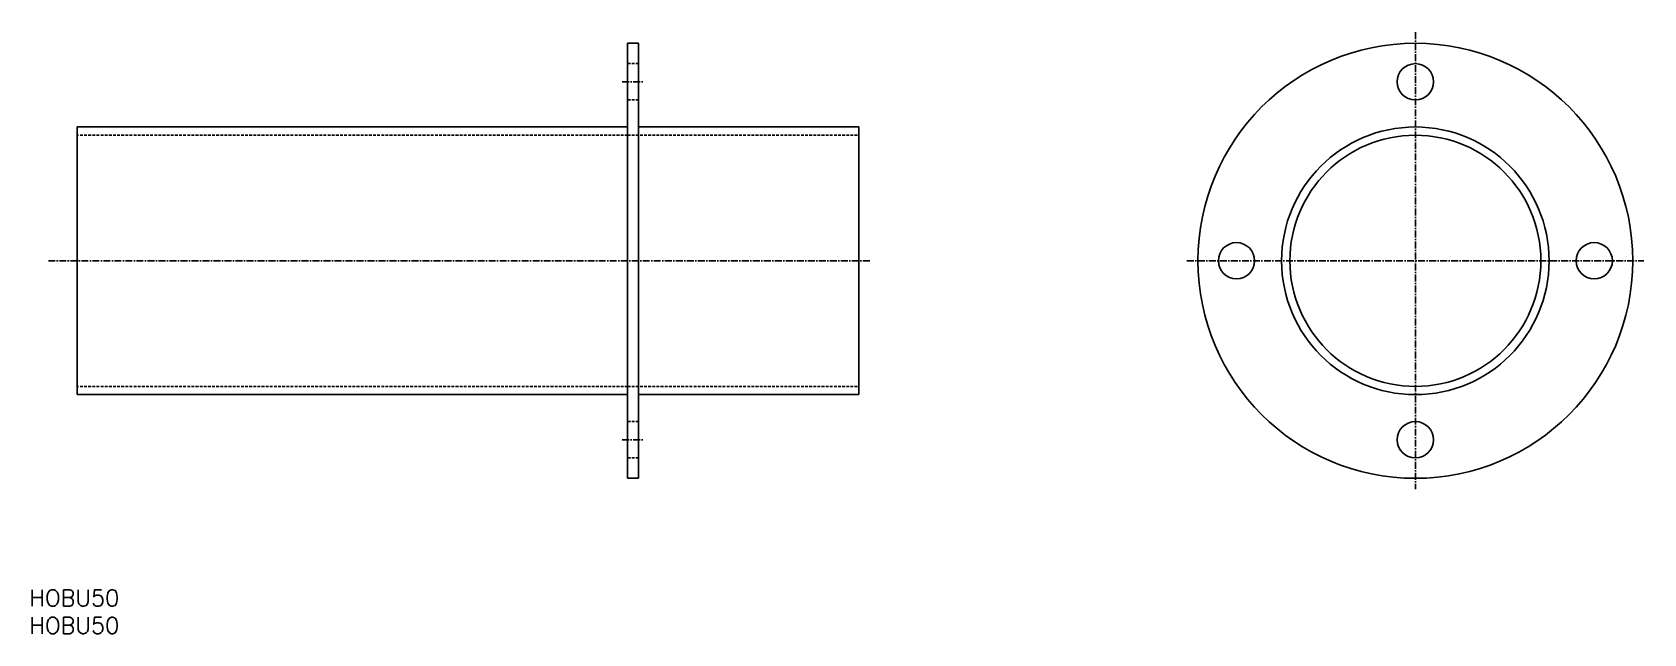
# Model space of a CAD drawing. Extents: x -44 to 248, y 55 to 164.
import ezdxf
from ezdxf.enums import TextEntityAlignment as Align

# ---------------------------------------------------------------- set-up
doc = ezdxf.new("R2010")
doc.units = 0
doc.linetypes.add('CENTER', pattern=[2, 1.25, -0.25, 0.25, -0.25])
doc.linetypes.add('DASHED', pattern=[0.75, 0.5, -0.25])
doc.layers.get('0').update_dxf_attribs({"linetype": 'CONTINUOUS'})
doc.layers.add('CENTER', color=1, linetype='CENTER')
doc.styles.get("Standard").update_dxf_attribs({"font": 'txt.shx', "bigfont": 'extfont.shx'})

msp = doc.modelspace()

# ---------------------------------------------------------------- linework, layer by layer
at = {"color": 7, "linetype": 'CONTINUOUS'}
for p, q in [((65.72, 161.83), (63.72, 161.83)), ((63.72, 161.83), (63.72, 82.83)), ((65.72, 161.83), (65.72, 82.83)), ((63.72, 146.63), (-36.28, 146.63)), ((-36.28, 146.63), (-36.28, 98.03)), ((65.72, 146.63), (105.72, 146.63)), ((105.72, 146.63), (105.72, 98.03)), ((63.72, 98.03), (-36.28, 98.03)), ((65.72, 98.03), (105.72, 98.03)), ((65.72, 82.83), (63.72, 82.83))]:
    msp.add_line(p, q, dxfattribs=at)
at = {"color": 3, "linetype": 'DASHED'}
for p, q in [((63.72, 158.13), (65.72, 158.13)), ((65.72, 151.53), (63.72, 151.53)), ((63.72, 145.13), (-36.28, 145.13)), ((63.72, 145.13), (105.72, 145.13)), ((63.72, 99.53), (-36.28, 99.53)), ((63.72, 99.53), (105.72, 99.53)), ((65.72, 93.13), (63.72, 93.13)), ((63.72, 86.53), (65.72, 86.53))]:
    msp.add_line(p, q, dxfattribs=at)
at = {"color": 7, "linetype": 'CONTINUOUS'}
for centre, radius in [((206.85, 122.33), 39.5), ((206.85, 154.83), 3.3), ((206.85, 122.33), 24.3), ((206.85, 122.33), 22.8), ((174.35, 122.33), 3.3), ((239.35, 122.33), 3.3), ((206.85, 89.83), 3.3)]:
    msp.add_circle(centre, radius, dxfattribs=at)
at = {"layer": 'CENTER', "color": 1, "linetype": 'CENTER'}
for p, q in [((206.85, 163.83), (206.85, 80.83)), ((62.72, 154.83), (66.72, 154.83)), ((-41.53, 122.33), (107.72, 122.33)), ((165.35, 122.33), (248.35, 122.33)), ((62.72, 89.83), (66.72, 89.83))]:
    msp.add_line(p, q, dxfattribs=at)

# ---------------------------------------------------------------- texts
at = {"color": 7, "linetype": 'CONTINUOUS'}
for p in [(-44.98, 61.1), (-44.98, 56.1)]:
    msp.add_text('HOBU50', height=3, dxfattribs=at).set_placement(p, align=Align.MIDDLE_LEFT)

doc.saveas('drawing.dxf')
